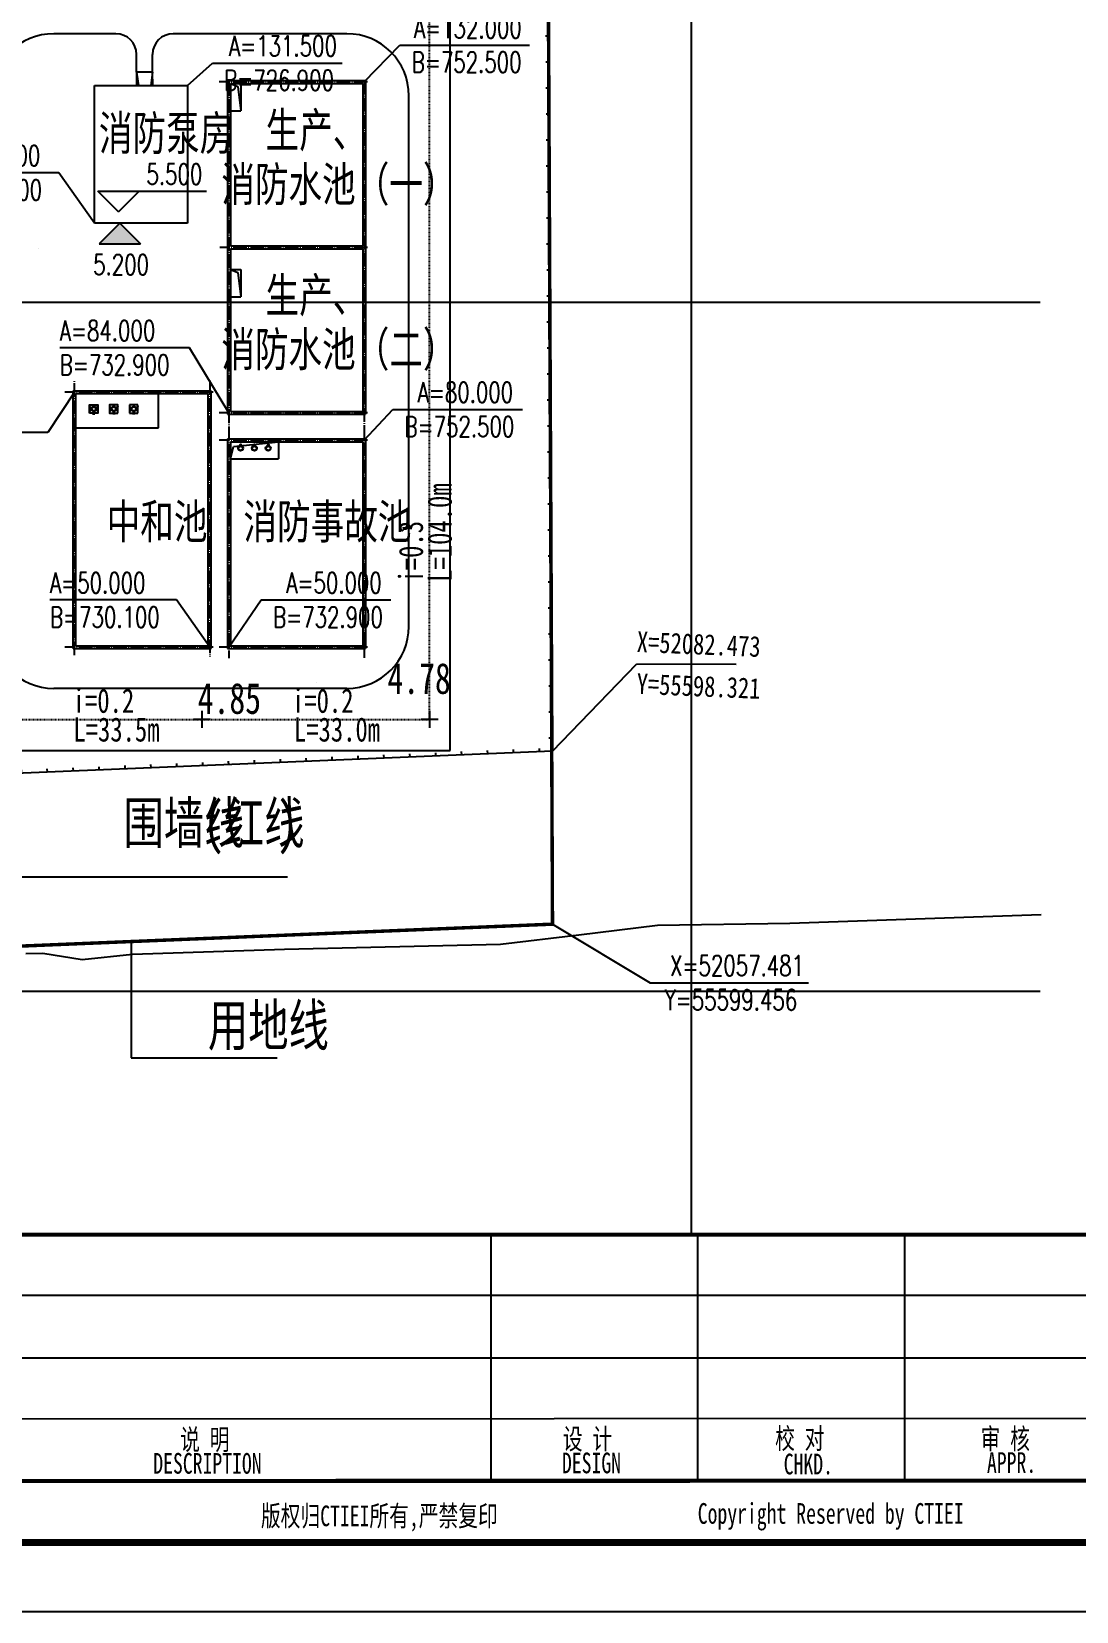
# Model space of a CAD drawing. Header units: metres. Extents: x -170 to 1091, y -90 to 504.
# Drawn here: x 704.3 to 855.8, y -89.9 to 139.3 of the extents above; entities that cross this region are included whole.
import ezdxf

# ---------------------------------------------------------------- set-up
doc = ezdxf.new("R2010")
doc.units = ezdxf.units.M
doc.linetypes.add('DASHED', pattern=[19.05, 12.7, -6.35])
doc.linetypes.add('DOTE', pattern=[2.42, 2, -0.2, 0.02, -0.2])
for name, color, linetype in [('DIM_COOR', 3, 'CONTINUOUS'), ('DIM_ELEV', 3, 'CONTINUOUS'), ('DIM_LEAD', 3, 'CONTINUOUS'), ('DIM_SYMB', 3, 'CONTINUOUS'), ('DOTE', 1, 'DOTE'), ('equipment', 2, 'CONTINUOUS'), ('PUB_TEXT', 7, 'CONTINUOUS'), ('PUB_TITLE', 4, 'CONTINUOUS'), ('road', 2, 'CONTINUOUS'), ('S-消火栓', 20, 'CONTINUOUS'), ('STAIR', 2, 'CONTINUOUS'), ('WALL', 141, 'CONTINUOUS'), ('地形', 8, 'CONTINUOUS'), ('方格网', 6, 'CONTINUOUS'), ('污泥管', 4, 'CONTINUOUS'), ('选址蓝线', 5, 'CONTINUOUS'), ('道路HK', 1, 'CONTINUOUS'), ('配管', 3, 'CONTINUOUS')]:
    doc.layers.add(name, color=color, linetype=linetype)
doc.styles.add('_TCH_DIM', font='SIMPLEX', dxfattribs={"bigfont": 'GBCBIG'})
doc.styles.add('HZ', font='txt', dxfattribs={"width": 0.75})
doc.styles.add('宋体', font='txt')

# ---------------------------------------------------------------- blocks, each defined once
blk = doc.blocks.new('$LinePat$围墙')
at = {"color": 0}
blk.add_line((600, 0), (600, -160), dxfattribs=at)
at = {"color": 0, "const_width": 40}
blk.add_lwpolyline([(0, 0), (1201, 0)], dxfattribs=at)

msp = doc.modelspace()

# ---------------------------------------------------------------- hatches: boundary and pattern name
at = {"layer": 'DIM_ELEV', "linetype": 'Continuous'}
msp.add_hatch(color=256, dxfattribs=at).paths.add_polyline_path([(717.07, 111.5), (714.07, 108.5), (720.07, 108.5)])

# ---------------------------------------------------------------- linework, layer by layer
at = {"linetype": 'Continuous'}
for p, q in [((713.4, 131.5), (726.9, 131.5)), ((713.4, 111.5), (713.4, 131.5)), ((726.9, 131.5), (726.9, 111.5)), ((726.9, 111.5), (713.4, 111.5))]:
    msp.add_line(p, q, dxfattribs=at)
for p, q in [((900.92, -44.09), (690.92, -44.09)), ((900.92, -53.17), (690.92, -53.17)), ((900.92, -61.94), (690.92, -62.02))]:
    msp.add_line(p, q)
at = {"linetype": 'Continuous', "const_width": 0.3, "flags": 128}
for points in [[(727.75, 39.5), (730.25, 39.5)], [(729, 40.75), (729, 38.25)], [(760.75, 39.5), (763.25, 39.5)], [(762, 40.75), (762, 38.25)]]:
    msp.add_lwpolyline(points, dxfattribs=at)
at = {"const_width": 0.6}
for points in [[(690.92, -35.28), (900.92, -35.28)], [(900.92, -70.94), (690.92, -71.02)], [(900.92, -79.94), (690.92, -79.94)]]:
    msp.add_lwpolyline(points, dxfattribs=at)
at = {"color": 7}
for points in [[(770.92, -70.98), (770.92, -35.28)], [(770.92, -70.94), (770.92, -35.28)], [(770.92, -70.94), (770.92, -35.28)], [(770.92, -70.94), (770.92, -35.28)], [(770.92, -70.94), (770.92, -35.28)], [(800.92, -70.94), (800.92, -35.28)], [(800.92, -70.94), (800.92, -35.28)], [(830.92, -70.94), (830.92, -35.28)]]:
    msp.add_lwpolyline(points, dxfattribs=at)
at = {"layer": 'DIM_COOR', "color": 3, "linetype": 'Continuous'}
for p, q in [((752.5, 132), (757.7, 137.36)), ((757.7, 137.36), (776.51, 137.36)), ((726.9, 131.5), (730.49, 134.73)), ((730.49, 134.73), (749.3, 134.73)), ((708.24, 118.82), (689.87, 118.82)), ((713.4, 111.5), (708.24, 118.82)), ((727.16, 93.43), (708.35, 93.43)), ((732.9, 84), (727.16, 93.43)), ((710.5, 87), (706.64, 81.14)), ((752.5, 80), (756.65, 84.48)), ((756.65, 84.48), (775.46, 84.48)), ((706.64, 81.14), (688.27, 81.14)), ((725.3, 56.83), (706.93, 56.83)), ((730.1, 50), (725.3, 56.83)), ((732.9, 50), (737.59, 56.83)), ((737.59, 56.83), (756.4, 56.83)), ((779.83, 9.77), (793.98, 1.29)), ((793.98, 1.29), (816.97, 1.29))]:
    msp.add_line(p, q, dxfattribs=at)
at = {"layer": 'DIM_ELEV', "linetype": 'Continuous'}
for p, q in [((716.86, 113.14), (713.86, 116.14)), ((713.86, 116.14), (729.63, 116.14)), ((716.86, 113.14), (719.86, 116.14)), ((717.07, 111.5), (714.07, 108.5)), ((717.07, 111.5), (720.07, 108.5)), ((714.07, 108.5), (720.07, 108.5))]:
    msp.add_line(p, q, dxfattribs=at)
at = {"layer": 'DIM_LEAD', "linetype": 'Continuous'}
for p, q in [((700.78, 16.64), (741.37, 16.64)), ((718.7, 7.27), (718.7, -9.59)), ((718.7, -9.59), (739.91, -9.59))]:
    msp.add_line(p, q, dxfattribs=at)
at = {"layer": 'DIM_SYMB', "linetype": 'Continuous'}
for points in [[(707.82, 133.74, 0, 0, 0), (710.63, 136.62, 0.4, 0, 0), (711.67, 137.7, 0, 0, 0)], [(730.54, 133.74, 0, 0, 0), (727.73, 136.62, 0.4, 0, 0), (726.69, 137.7, 0, 0, 0)], [(707.67, 111.6, 0, 0, 0), (706.11, 109.1, 0.4, 0, 0), (705.31, 107.83, 0, 0, 0)], [(755.09, 111.6, 0, 0, 0), (756.66, 109.1, 0.4, 0, 0), (757.46, 107.83, 0, 0, 0)], [(707.67, 74.54, 0, 0, 0), (706.11, 72.04, 0.4, 0, 0), (705.31, 70.77, 0, 0, 0)], [(755.09, 74.54, 0, 0, 0), (756.66, 72.04, 0.4, 0, 0), (757.46, 70.77, 0, 0, 0)], [(762, 69.36, 0, 0, 0), (762, 58.29, 0.8, 0, 0), (762, 55.29, 0, 0, 0)], [(714.91, 48.22, 0, 0, 0), (713.25, 46.04, 0.4, 0, 0), (712.35, 44.84, 0, 0, 0)], [(743.09, 48.22, 0, 0, 0), (744.75, 46.04, 0.4, 0, 0), (745.65, 44.84, 0, 0, 0)], [(720.83, 39.5, 0, 0, 0), (709.76, 39.5, 0.8, 0, 0), (706.76, 39.5, 0, 0, 0)], [(741.64, 39.5, 0, 0, 0), (752.71, 39.5, 0.8, 0, 0), (755.71, 39.5, 0, 0, 0)]]:
    msp.add_lwpolyline(points, format="xyseb", dxfattribs=at)
at = {"layer": 'DOTE', "ltscale": 0.01}
for p, q in [((762, 39.5), (762, 344.83)), ((575.5, 39.5), (762, 39.5))]:
    msp.add_line(p, q, dxfattribs=at)
at = {"layer": 'DOTE'}
for p, q in [((753, 132), (731.47, 132)), ((732.9, 132), (732.9, 48.38)), ((752.5, 132.2), (752.5, 48.43)), ((753, 108), (731.59, 108)), ((710.5, 48.8), (710.5, 88.71)), ((730.1, 88.62), (730.1, 48.56)), ((730.6, 87), (709.07, 87)), ((753, 84), (731.47, 84)), ((753, 80), (731.47, 80)), ((730.6, 50), (709.07, 50)), ((753, 50), (731.47, 50))]:
    msp.add_line(p, q, dxfattribs=at)
at = {"layer": 'DOTE', "ltscale": 10}
msp.add_line((779.61, 59.68), (779.65, 59.68), dxfattribs=at)
at = {"layer": 'DOTE', "linetype": 'DOTE', "ltscale": 0.01, "const_width": 0.5, "flags": 128}
msp.add_lwpolyline([(779.83, 9.79), (777.92, 437.27), (546.09, 435.4), (556.2, 0.56)], close=True, dxfattribs=at)
at = {"layer": 'equipment', "linetype": 'DASHED', "ltscale": 25}
for p, q in [((719.25, 83.87), (718.93, 83.87)), ((719.01, 84.21), (719.01, 83.9)), ((719.17, 84.21), (719.17, 83.9))]:
    msp.add_line(p, q, dxfattribs=at)
for points in [[(719.7, 83.96), (719.7, 85.17), (718.48, 85.17), (718.48, 83.96)], [(718.75, 84.69), (718.77, 84.73), (718.5, 84.91), (718.48, 84.88)], [(719.43, 84.69), (719.41, 84.73), (719.68, 84.91), (719.7, 84.88)], [(718.75, 84.44), (718.77, 84.4), (718.5, 84.21), (718.48, 84.24)], [(718.93, 83.84), (718.93, 83.9), (719.25, 83.9), (719.25, 83.84)], [(719.43, 84.44), (719.41, 84.4), (719.68, 84.21), (719.7, 84.24)]]:
    msp.add_lwpolyline(points, close=True, dxfattribs=at)
for radius in [0.359, 0.324, 0.294]:
    msp.add_circle((719.09, 84.56), radius, dxfattribs=at)
at = {"layer": 'PUB_TITLE', "linetype": 'Continuous'}
msp.add_lwpolyline([(-170.08, -89.94), (1090.92, -89.94), (1090.92, 504.06), (-170.08, 504.06)], close=True, dxfattribs=at)
at = {"layer": 'PUB_TITLE', "linetype": 'Continuous', "const_width": 1}
msp.add_lwpolyline([(-145.08, -79.94), (1080.92, -79.94), (1080.92, 494.06), (-145.08, 494.06)], close=True, dxfattribs=at)
at = {"layer": 'road', "linetype": 'Continuous'}
for p, q in [((765, 35), (765, 350)), ((716.5, 139), (707.5, 139)), ((750, 139), (724.81, 139)), ((719.5, 133.4), (719.5, 136)), ((721.81, 133.4), (721.81, 136)), ((759, 53), (759, 130)), ((779.63, 55.18), (779.65, 55.18)), ((750, 44), (707.5, 44)), ((570.82, 35), (765, 35))]:
    msp.add_line(p, q, dxfattribs=at)
for centre, radius, start, end in [((707.5, 130), 9, 90, 180), ((716.5, 136), 3, 0, 90), ((724.81, 136), 3, 90, 180), ((750, 130), 9, 0, 90), ((707.5, 53), 9, 180, 270), ((750, 53), 9, 270, 0)]:
    msp.add_arc(centre, radius, start, end, dxfattribs=at)
at = {"layer": 'S-消火栓', "linetype": 'Continuous'}
for centre, radius in [((734.59, 78.84), 0.369), ((734.59, 78.84), 0.31), ((734.6, 79.32), 0.111), ((734.6, 79.32), 0.0929), ((736.59, 78.84), 0.369), ((736.59, 78.84), 0.31), ((736.6, 79.32), 0.111), ((736.6, 79.32), 0.0929), ((738.59, 78.84), 0.369), ((738.59, 78.84), 0.31), ((738.6, 79.32), 0.111), ((738.6, 79.32), 0.0929)]:
    msp.add_circle(centre, radius, dxfattribs=at)
at = {"layer": 'STAIR'}
for points in [[(719.5, 133.4), (719.77, 131.49)], [(719.5, 133.4), (719.5, 131.49)], [(721.81, 133.4), (719.5, 133.4)], [(721.81, 133.4), (721.57, 131.49)], [(721.84, 131.49), (721.81, 133.4)]]:
    msp.add_lwpolyline(points, dxfattribs=at)
at = {"layer": 'WALL'}
for p, q in [((732.7, 132.2), (732.7, 83.8)), ((732.7, 132.2), (752.7, 132.2)), ((733.1, 131.8), (733.1, 108.2)), ((733.1, 131.8), (752.3, 131.8)), ((733.1, 131.8), (734.17, 131.33)), ((734.17, 131.33), (734.6, 127.8)), ((734.6, 131.8), (734.6, 127.8)), ((752.3, 131.8), (752.3, 108.2)), ((752.7, 132.2), (752.7, 83.8)), ((733.1, 127.8), (734.6, 127.8)), ((733.1, 108.2), (752.3, 108.2)), ((733.1, 107.8), (733.1, 84.2)), ((733.1, 107.8), (752.3, 107.8)), ((752.3, 107.8), (752.3, 84.2)), ((733.1, 104.8), (734.17, 104.33)), ((733.1, 104.8), (734.6, 104.8)), ((734.17, 104.33), (734.6, 100.8)), ((734.6, 104.8), (734.6, 100.8)), ((733.1, 100.8), (734.6, 100.8)), ((710.3, 87.2), (730.3, 87.2)), ((710.3, 49.8), (710.3, 87.2)), ((730.3, 49.8), (730.3, 87.2)), ((710.7, 86.8), (729.9, 86.8)), ((710.7, 50.2), (710.7, 86.8)), ((722.7, 81.8), (722.7, 86.8)), ((729.9, 50.2), (729.9, 86.8)), ((732.7, 83.8), (752.7, 83.8)), ((733.1, 84.2), (752.3, 84.2)), ((710.7, 81.8), (722.7, 81.8)), ((732.7, 80.2), (732.7, 49.8)), ((732.7, 80.2), (752.7, 80.2)), ((733.1, 79.8), (733.1, 50.2)), ((733.1, 79.8), (752.3, 79.8)), ((733.1, 79.8), (733.1, 77.3)), ((733.1, 77.3), (733.57, 79.1)), ((733.57, 79.1), (740.1, 79.8)), ((740.1, 79.8), (740.1, 77.3)), ((752.3, 79.8), (752.3, 50.2)), ((752.7, 80.2), (752.7, 49.8)), ((733.1, 77.3), (740.1, 77.3)), ((710.3, 49.8), (730.3, 49.8)), ((710.7, 50.2), (729.9, 50.2)), ((732.7, 49.8), (752.7, 49.8)), ((733.1, 50.2), (752.3, 50.2))]:
    msp.add_line(p, q, dxfattribs=at)
at = {"layer": '地形', "flags": 128}
msp.add_lwpolyline([(703.42, 5.51), (705.92, 5.58), (711.62, 4.68), (718.91, 5.43), (740.94, 6.14), (772.27, 6.9), (783.63, 8.22), (795.05, 9.64), (814.27, 9.92), (850.72, 11.18)], dxfattribs=at)
at = {"layer": '方格网', "color": 6, "linetype": 'Continuous'}
for p, q in [((800, -35.28), (800, 494.06)), ((850.55, 100), (-76.88, 100)), ((850.55, 0), (-76.88, 0))]:
    msp.add_line(p, q, dxfattribs=at)
at = {"layer": '污泥管'}
for points in [[(712.69, 83.96), (712.69, 85.17), (713.9, 85.17), (713.9, 83.96)], [(716.8, 83.96), (716.8, 85.17), (715.58, 85.17), (715.58, 83.96)]]:
    msp.add_lwpolyline(points, close=True, dxfattribs=at)
for centre, radius in [((713.3, 84.56), 0.359), ((713.3, 84.56), 0.324), ((713.3, 84.56), 0.294), ((716.19, 84.56), 0.359), ((716.19, 84.56), 0.324), ((716.19, 84.56), 0.294)]:
    msp.add_circle(centre, radius, dxfattribs=at)
at = {"layer": '选址蓝线', "color": 5, "linetype": 'Continuous', "flags": 128}
msp.add_lwpolyline([(556.35, 425.5), (777.98, 427.33), (779.82, 34.87), (565.71, 25.99)], close=True, dxfattribs=at)
at = {"layer": '道路HK', "color": 0, "linetype": 'Continuous'}
for p in [(779.82, 34.87), (806.48, 47.49)]:
    msp.add_line(p, (792.01, 47.53), dxfattribs=at)
at = {"layer": '配管'}
for p, q in [((713.14, 83.87), (713.45, 83.87)), ((713.22, 84.21), (713.22, 83.9)), ((713.38, 84.21), (713.38, 83.9)), ((716.35, 83.87), (716.03, 83.87)), ((716.11, 84.21), (716.11, 83.9)), ((716.27, 84.21), (716.27, 83.9))]:
    msp.add_line(p, q, dxfattribs=at)
for points in [[(712.96, 84.69), (712.98, 84.73), (712.71, 84.91), (712.69, 84.88)], [(713.63, 84.69), (713.61, 84.73), (713.88, 84.91), (713.9, 84.88)], [(715.85, 84.69), (715.87, 84.73), (715.6, 84.91), (715.58, 84.88)], [(716.53, 84.69), (716.51, 84.73), (716.78, 84.91), (716.8, 84.88)], [(712.96, 84.44), (712.98, 84.4), (712.71, 84.21), (712.69, 84.24)], [(713.45, 83.84), (713.45, 83.9), (713.14, 83.9), (713.14, 83.84)], [(713.63, 84.44), (713.61, 84.4), (713.88, 84.21), (713.9, 84.24)], [(715.85, 84.44), (715.87, 84.4), (715.6, 84.21), (715.58, 84.24)], [(716.03, 83.84), (716.03, 83.9), (716.35, 83.9), (716.35, 83.84)], [(716.53, 84.44), (716.51, 84.4), (716.78, 84.21), (716.8, 84.24)]]:
    msp.add_lwpolyline(points, close=True, dxfattribs=at)

# ---------------------------------------------------------------- block references
at = {"linetype": 'Continuous', "yscale": 0.003125, "zscale": 0.003125}
for p, xscale, rotation in [((779.32, 140.54), 0.0031433964964733, 270.2689021398636), ((779.34, 136.76), 0.0031433964964733, 270.2689021398636), ((779.36, 132.99), 0.0031433964964733, 270.2689021398636), ((779.38, 129.21), 0.0031433964964733, 270.2689021398636), ((779.39, 125.44), 0.0031433964964733, 270.2689021398636), ((779.41, 121.67), 0.0031433964964733, 270.2689021398636), ((779.43, 117.89), 0.0031433964964733, 270.2689021398636), ((779.45, 114.12), 0.0031433964964733, 270.2689021398636), ((779.47, 110.35), 0.0031433964964733, 270.2689021398636), ((779.48, 106.57), 0.0031433964964733, 270.2689021398636), ((779.5, 102.8), 0.0031433964964733, 270.2689021398636), ((779.52, 99.03), 0.0031433964964733, 270.2689021398636), ((779.54, 95.25), 0.0031433964964733, 270.2689021398636), ((779.55, 91.48), 0.0031433964964733, 270.2689021398636), ((779.57, 87.7), 0.0031433964964733, 270.2689021398636), ((779.59, 83.93), 0.0031433964964733, 270.2689021398636), ((779.61, 80.16), 0.0031433964964733, 270.2689021398636), ((779.62, 76.38), 0.0031433964964733, 270.2689021398636), ((779.64, 72.61), 0.0031433964964733, 270.2689021398636), ((779.66, 68.84), 0.0031433964964733, 270.2689021398636), ((779.68, 65.06), 0.0031433964964733, 270.2689021398636), ((779.7, 61.29), 0.0031433964964733, 270.2689021398636), ((779.71, 57.52), 0.0031433964964733, 270.2689021398636), ((779.73, 53.74), 0.0031433964964733, 270.2689021398636), ((779.75, 49.97), 0.0031433964964733, 270.2689021398636), ((779.77, 46.19), 0.0031433964964733, 270.2689021398636), ((779.78, 42.42), 0.0031433964964733, 270.2689021398636), ((779.8, 38.65), 0.0031433964964733, 270.2689021398636), ((757.28, 33.94), 0.003131543425304, 182.3757573705985), ((761.04, 34.09), 0.003131543425304, 182.3757573705985), ((764.79, 34.25), 0.003131543425304, 182.3757573705985), ((768.55, 34.41), 0.003131543425304, 182.3757573705985), ((772.31, 34.56), 0.003131543425304, 182.3757573705985), ((776.06, 34.72), 0.003131543425304, 182.3757573705985), ((779.82, 34.87), 0.003131543425304, 182.3757573705985), ((704.69, 31.76), 0.003131543425304, 182.3757573705985), ((708.45, 31.91), 0.003131543425304, 182.3757573705985), ((712.21, 32.07), 0.003131543425304, 182.3757573705985), ((715.96, 32.22), 0.003131543425304, 182.3757573705985), ((719.72, 32.38), 0.003131543425304, 182.3757573705985), ((723.48, 32.54), 0.003131543425304, 182.3757573705985), ((727.23, 32.69), 0.003131543425304, 182.3757573705985), ((730.99, 32.85), 0.003131543425304, 182.3757573705985), ((734.74, 33), 0.003131543425304, 182.3757573705985), ((738.5, 33.16), 0.003131543425304, 182.3757573705985), ((742.26, 33.31), 0.003131543425304, 182.3757573705985), ((746.01, 33.47), 0.003131543425304, 182.3757573705985), ((749.77, 33.63), 0.003131543425304, 182.3757573705985), ((753.53, 33.78), 0.003131543425304, 182.3757573705985)]:
    msp.add_blockref('$LinePat$围墙', p, dxfattribs=dict(at, xscale=xscale, rotation=rotation))

# ---------------------------------------------------------------- texts
at = {"layer": 'PUB_TEXT', "linetype": 'Continuous', "style": '_TCH_DIM', "width": 0.705882}
for s, p in [('A=132.000', (759.71, 138.36)), ('A=131.500', (732.9, 135.74)), ('B=752.500', (759.41, 133.38)), ('B=726.900', (732.2, 130.76)), ('A=111.500', (689.87, 119.82)), ('5.500', (720.93, 117.14)), ('B=713.400', (689.87, 114.84)), ('5.200', (713.2, 104)), ('A=84.000', (708.35, 94.43)), ('B=732.900', (708.35, 89.45)), ('A=80.000', (760.26, 85.48)), ('B=752.500', (758.36, 80.5)), ('A=50.000', (706.93, 57.83)), ('A=50.000', (741.2, 57.83)), ('B=730.100', (706.93, 52.86)), ('B=732.900', (739.3, 52.86)), ('X=52057.481', (796.87, 2.29)), ('Y=55599.456', (796.07, -2.69))]:
    msp.add_text(s, height=2.975, dxfattribs=at).set_placement(p)
at = {"layer": 'PUB_TEXT', "linetype": 'Continuous', "width": 0.75}
for s, height, p in [('消防泵房', 5, (714.03, 122.08)), ('生产、', 5, (738.21, 122.52)), ('消防水池（一）', 5, (731.78, 114.67)), ('生产、', 5, (738.21, 98.57)), ('消防水池（二）', 5, (731.78, 90.72)), ('中和池', 5, (715.16, 65.72)), ('消防事故池', 5, (735, 65.72)), ('4.78', 4.5, (755.89, 43.2)), ('i=0.2', 3.5, (710.23, 40.46)), ('4.85', 4.5, (728.37, 40.3)), ('i=0.2', 3.5, (742.04, 40.46)), ('L=33.5m', 3.5, (710.33, 36.29)), ('L=33.0m', 3.5, (742.32, 36.29)), ('围墙线', 6, (717.59, 21.5)), ('(', 6, (729.16, 21.5)), ('红线', 6, (732.16, 21.5)), (')', 6, (739.87, 21.5)), ('用地线', 6, (729.84, -7.87))]:
    msp.add_text(s, height=height, dxfattribs=at).set_placement(p)
for s, p in [('L=104.0m', (765.21, 59.47)), ('i=0.3', (761.04, 59.37))]:
    msp.add_text(s, height=3.5, rotation=90, dxfattribs=at).set_placement(p)
at = {"layer": 'PUB_TEXT', "style": '宋体', "width": 0.7}
for s, p in [('说 明 ', (725.83, -66.49)), ('设 计', (781.33, -66.4)), ('校 对', (812.12, -66.34)), ('审 核', (841.93, -66.38)), ('DESCRIPTION', (721.92, -69.95)), ('DESIGN', (781.2, -69.89)), ('CHKD.', (813.37, -70.05)), (' APPR.', (841.42, -69.83)), ('版权归CTIEI所有,严禁复印', (737.54, -77.57)), ('Copyright Reserved by CTIEI', (800.9, -77.22))]:
    msp.add_text(s, height=3, dxfattribs=at).set_placement(p)
at = {"layer": '道路HK', "color": 0, "linetype": 'Continuous', "style": 'HZ', "width": 0.8}
for s, p in [('X=52082.473', (792.01, 49.29)), ('Y=55598.321', (791.99, 43.21))]:
    msp.add_text(s, height=3, rotation=357.6702, dxfattribs=at).set_placement(p)

doc.saveas('drawing.dxf')
